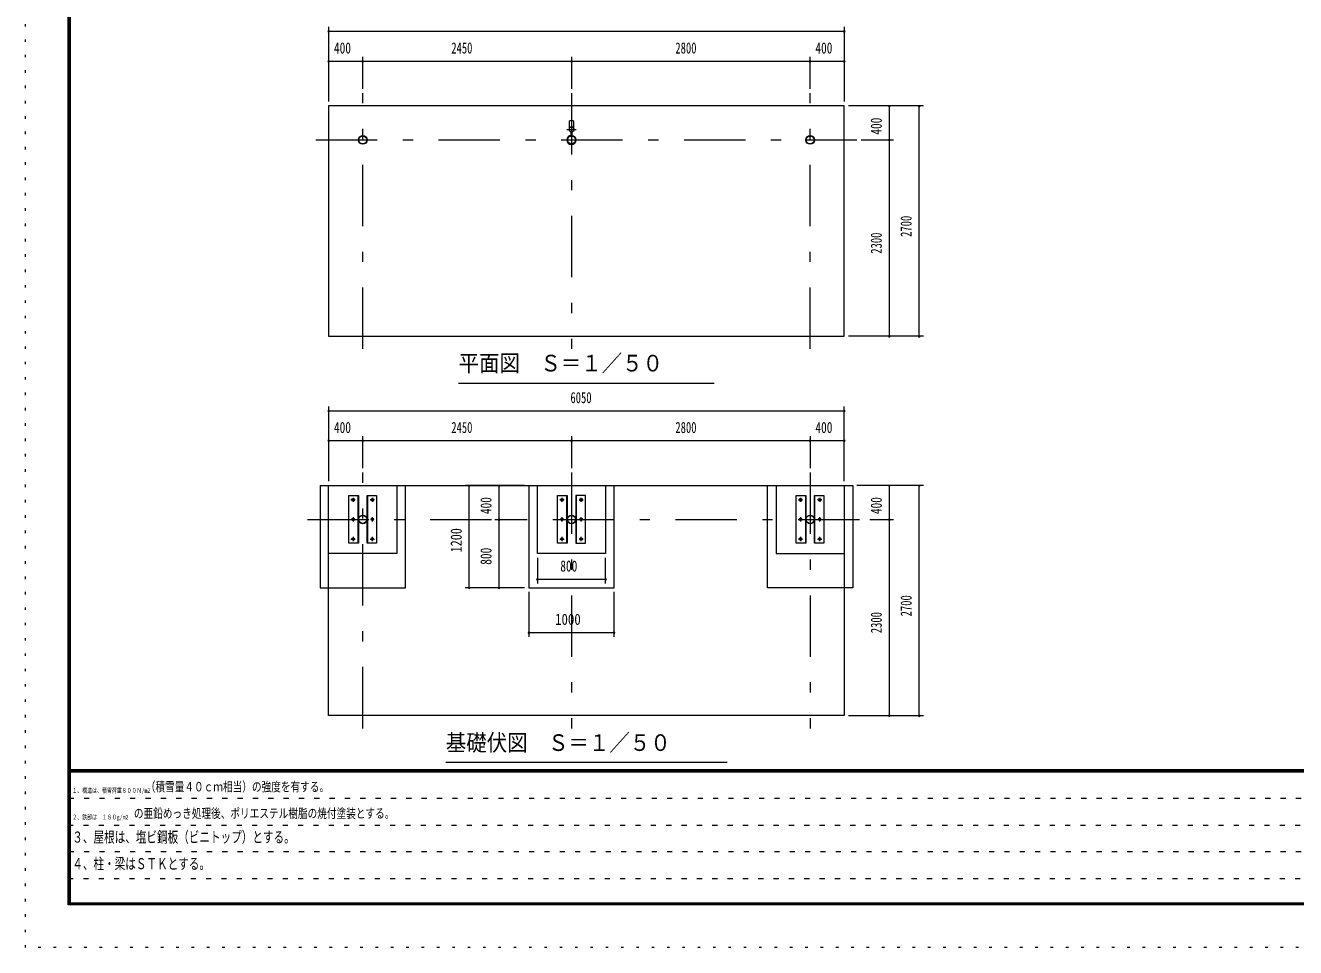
# Model space of a CAD drawing. Units: millimetres, scale not verified, with parts at other scales. Extents: x -25244 to 25244, y -10500 to 10500.
# Drawn here: x -4456 to 10450, y -10500 to 314 of the extents above; entities that cross this region are included whole.
import ezdxf
from ezdxf.enums import TextEntityAlignment as Align

# ---------------------------------------------------------------- set-up
doc = ezdxf.new("R2010")
doc.units = ezdxf.units.MM
doc.header["$LTSCALE"] = 60
for name, pattern in [('USER1', [3, 1, -2]), ('USER3', [24, 12, -5, 2, -5]), ('USER4', [3, 0.5, -2.5])]:
    doc.linetypes.add(name, pattern=pattern)
doc.layers.add('0-1_0-F1TEXT', color=7, linetype='Continuous')
for name, color, linetype, lineweight in [('0-2_1-05BOLD', 7, 'Continuous', 18), ('0-3_1-25CENTER', 3, 'USER3', 18), ('0-5_1-55DIM', 3, 'Continuous', 18), ('0-C_F-F1PAPER', 5, 'Continuous', 18), ('0-D_F-E_J_ADD', 5, 'USER4', 18)]:
    doc.layers.add(name, color=color, linetype=linetype, lineweight=lineweight)
doc.styles.add('ＭＳ ゴシック', font='')
doc.styles.get('ＭＳ ゴシック').set_extended_font_data('MS Gothic')

msp = doc.modelspace()

# ---------------------------------------------------------------- linework, layer by layer
at = {"layer": '0-2_1-05BOLD'}
for p, q in [((1925.11, -810.98), (1925.11, -895.56)), ((1980.11, -895.56), (1980.11, -810.98)), ((1948.01, -977.13), (1948.01, -933.81)), ((1949.61, -932.42), (1949.61, -978.62)), ((1955.61, -978.62), (1955.61, -932.42)), ((1957.21, -933.81), (1957.21, -977.13)), ((-552.69, -5759.33), (-552.69, -5199.33)), ((-442.09, -5199.33), (-442.09, -5759.33)), ((1552.61, -5879.33), (1552.61, -5079.33)), ((1897.31, -5759.33), (1897.31, -5199.33)), ((2007.91, -5199.33), (2007.91, -5759.33)), ((4697.31, -5199.33), (4697.31, -5759.33)), ((4807.91, -5759.33), (4807.91, -5199.33))]:
    msp.add_line(p, q, dxfattribs=at)
for points in [[(-897.39, -629.33), (-897.39, -3329.33), (5152.6, -3329.33), (5152.6, -629.33)], [(-660.19, -5759.33), (-660.19, -5199.33), (-548.19, -5199.33), (-548.19, -5759.33)], [(-446.59, -5199.33), (-334.59, -5199.33), (-334.59, -5759.33), (-446.59, -5759.33)], [(1789.81, -5759.33), (1789.81, -5199.33), (1901.81, -5199.33), (1901.81, -5759.33)], [(2003.41, -5199.33), (2003.41, -5759.33), (2115.41, -5759.33), (2115.41, -5199.33)], [(4701.81, -5199.33), (4701.81, -5759.33), (4589.81, -5759.33), (4589.81, -5199.33)], [(4915.41, -5759.33), (4803.41, -5759.33), (4803.41, -5199.33), (4915.41, -5199.33)]]:
    msp.add_lwpolyline(points, close=True, dxfattribs=at)
for points in [[(-997.39, -5079.33), (5252.61, -5079.33), (5252.61, -6279.33), (4252.61, -6279.33), (4252.61, -5079.33)], [(-997.39, -5079.33), (-997.39, -6279.33), (2.61, -6279.33), (2.61, -5079.33)], [(5152.6, -5079.33), (5152.6, -7779.32), (-897.39, -7779.32), (-897.39, -5079.33)], [(-97.39, -5079.33), (-97.39, -5879.33), (-897.39, -5879.33)], [(1452.61, -5079.33), (1452.61, -6279.33), (2452.61, -6279.33), (2452.61, -5079.33)], [(2352.61, -5079.33), (2352.61, -5879.33), (1552.61, -5879.33)], [(4352.6, -5079.33), (4352.6, -5879.33), (5152.6, -5879.33)]]:
    msp.add_lwpolyline(points, dxfattribs=at)
for centre, radius in [((1952.61, -905.08), 27.5), ((1952.61, -873.73), 2.25), ((-497.39, -1029.33), 50.8), ((-497.39, -1029.33), 46.6), ((1952.61, -1029.33), 50.8), ((1952.61, -1029.33), 46.6), ((4752.61, -1029.33), 50.8), ((4752.61, -1029.33), 46.6), ((1952.61, -1083.98), 2.25), ((-610.19, -5249.33), 14.5), ((-384.59, -5249.33), 14.5), ((1839.81, -5249.33), 14.5), ((2065.41, -5249.33), 14.5), ((4639.81, -5249.33), 14.5), ((4865.41, -5249.33), 14.5), ((-610.19, -5479.33), 14.5), ((-497.39, -5479.33), 50.8), ((-497.39, -5479.33), 46.6), ((-384.59, -5479.33), 14.5), ((1839.81, -5479.33), 14.5), ((1952.61, -5479.33), 50.8), ((1952.61, -5479.33), 46.6), ((2065.41, -5479.33), 14.5), ((4639.81, -5479.33), 14.5), ((4752.61, -5479.33), 50.8), ((4752.61, -5479.33), 46.6), ((4865.41, -5479.33), 14.5), ((-610.19, -5709.33), 14.5), ((-384.59, -5709.33), 14.5), ((1839.81, -5709.33), 14.5), ((2065.41, -5709.33), 14.5), ((4639.81, -5709.33), 14.5), ((4865.41, -5709.33), 14.5)]:
    msp.add_circle(centre, radius, dxfattribs=at)
for centre, radius, start, end in [((1952.61, -905.08), 29.1, 95.93016, 260.90512), ((1952.61, -846.48), 44.9, 52.23546, 127.76454), ((1952.61, -922.48), 44.9, 109.58864, 127.76454), ((1952.61, -873.73), 3.85, 321.34222, 270), ((1952.61, -905.08), 29.1, 279.09488, 90), ((1952.61, -922.48), 44.9, 52.23546, 70.41136), ((1952.61, -1029.33), 52.4, 95.03447, 266.65567), ((1952.61, -1029.33), 52.4, 270, 84.95879), ((1952.61, -1083.98), 3.85, 90, 37.90752)]:
    msp.add_arc(centre, radius, start, end, dxfattribs=at)
at = {"layer": '0-3_1-25CENTER'}
for p, q in [((-497.39, -3479.33), (-497.39, -479.33)), ((1952.61, -479.33), (1952.61, -3479.33)), ((4752.61, -3479.33), (4752.61, -479.33)), ((-1047.39, -1029.33), (5302.61, -1029.33)), ((1897.61, -905.08), (2007.61, -905.08)), ((1963.37, -955.56), (1941.85, -955.56)), ((-497.39, -7929.32), (-497.39, -4929.33)), ((1952.61, -4929.33), (1952.61, -7929.32)), ((4752.61, -4929.33), (4752.61, -7929.32)), ((-585.19, -5249.33), (-635.19, -5249.33)), ((-610.19, -5224.33), (-610.19, -5274.33)), ((-359.59, -5249.33), (-409.59, -5249.33)), ((-384.59, -5224.33), (-384.59, -5274.33)), ((1864.81, -5249.33), (1814.81, -5249.33)), ((1839.81, -5224.33), (1839.81, -5274.33)), ((2040.41, -5249.33), (2090.41, -5249.33)), ((2065.41, -5274.33), (2065.41, -5224.33)), ((4664.81, -5249.33), (4614.81, -5249.33)), ((4639.81, -5224.33), (4639.81, -5274.33)), ((4890.41, -5249.33), (4840.41, -5249.33)), ((4865.41, -5224.33), (4865.41, -5274.33)), ((-1147.39, -5479.33), (5402.6, -5479.33)), ((-610.19, -5454.33), (-610.19, -5504.33)), ((-384.59, -5504.33), (-384.59, -5454.33)), ((1839.81, -5454.33), (1839.81, -5504.33)), ((2065.41, -5504.33), (2065.41, -5454.33)), ((4639.81, -5454.33), (4639.81, -5504.33)), ((4865.41, -5504.33), (4865.41, -5454.33)), ((-635.19, -5709.33), (-585.19, -5709.33)), ((-610.19, -5684.33), (-610.19, -5734.33)), ((-409.59, -5709.33), (-359.59, -5709.33)), ((-384.59, -5734.33), (-384.59, -5684.33)), ((1814.81, -5709.33), (1864.81, -5709.33)), ((1839.81, -5684.33), (1839.81, -5734.33)), ((2090.41, -5709.33), (2040.41, -5709.33)), ((2065.41, -5734.33), (2065.41, -5684.33)), ((4614.81, -5709.33), (4664.81, -5709.33)), ((4639.81, -5684.33), (4639.81, -5734.33)), ((4840.41, -5709.33), (4890.41, -5709.33)), ((4865.41, -5734.33), (4865.41, -5684.33))]:
    msp.add_line(p, q, dxfattribs=at)
at = {"layer": '0-5_1-55DIM'}
for p, q in [((-887.39, 245.67), (-907.39, 245.67)), ((-897.39, 295.67), (-897.39, -579.33)), ((-897.39, 245.67), (5152.6, 245.67)), ((5162.6, 245.67), (5142.6, 245.67)), ((5152.6, 295.67), (5152.6, -579.33)), ((-887.39, -104.33), (-907.39, -104.33)), ((-897.39, -104.33), (-497.39, -104.33)), ((-487.39, -104.33), (-507.39, -104.33)), ((-497.39, -429.33), (-497.39, -54.33)), ((-497.39, -104.33), (1952.61, -104.33)), ((1962.61, -104.33), (1942.61, -104.33)), ((1952.61, -54.33), (1952.61, -429.33)), ((1952.61, -104.33), (4752.61, -104.33)), ((4762.61, -104.33), (4742.61, -104.33)), ((4752.61, -429.33), (4752.61, -54.33)), ((4752.61, -104.33), (5152.6, -104.33)), ((5162.6, -104.33), (5142.6, -104.33)), ((6082.61, -629.33), (5202.6, -629.33)), ((5692.61, -629.33), (5672.61, -629.33)), ((5682.61, -1029.33), (5682.61, -629.33)), ((6042.61, -629.33), (6022.61, -629.33)), ((6032.61, -3329.33), (6032.61, -629.33)), ((5352.61, -1029.33), (5732.61, -1029.33)), ((5692.61, -1029.33), (5672.61, -1029.33)), ((5682.61, -3329.33), (5682.61, -1029.33)), ((6082.61, -3329.33), (5202.6, -3329.33)), ((5692.61, -3329.33), (5672.61, -3329.33)), ((6042.61, -3329.33), (6022.61, -3329.33)), ((627.61, -3879.33), (3627.61, -3879.33)), ((-897.39, -4154.33), (-897.39, -5029.33)), ((5152.6, -5029.33), (5152.6, -4154.33)), ((-887.39, -4204.33), (-907.39, -4204.33)), ((-897.39, -4204.33), (5152.6, -4204.33)), ((5162.6, -4204.33), (5142.6, -4204.33)), ((-887.39, -4554.33), (-907.39, -4554.33)), ((-897.39, -4554.33), (-497.39, -4554.33)), ((-487.39, -4554.33), (-507.39, -4554.33)), ((-497.39, -4879.33), (-497.39, -4504.33)), ((-497.39, -4554.33), (1952.61, -4554.33)), ((1962.61, -4554.33), (1942.61, -4554.33)), ((1952.61, -4504.33), (1952.61, -4879.33)), ((1952.61, -4554.33), (4752.61, -4554.33)), ((4762.61, -4554.33), (4742.61, -4554.33)), ((4752.61, -4504.33), (4752.61, -4879.33)), ((4752.61, -4554.33), (5152.6, -4554.33)), ((5162.6, -4554.33), (5142.6, -4554.33)), ((1402.61, -5079.33), (702.61, -5079.33)), ((762.61, -5079.33), (742.61, -5079.33)), ((752.61, -6279.33), (752.61, -5079.33)), ((1112.61, -5079.33), (1092.61, -5079.33)), ((1102.61, -5479.33), (1102.61, -5079.33)), ((6082.61, -5079.33), (5302.61, -5079.33)), ((5692.61, -5079.33), (5672.61, -5079.33)), ((5682.61, -5479.33), (5682.61, -5079.33)), ((6042.61, -5079.33), (6022.61, -5079.33)), ((6032.61, -7779.32), (6032.61, -5079.33)), ((1052.61, -5479.33), (1402.61, -5479.33)), ((1112.61, -5479.33), (1092.61, -5479.33)), ((1102.61, -6279.33), (1102.61, -5479.33)), ((5452.61, -5479.33), (5732.61, -5479.33)), ((5692.61, -5479.33), (5672.61, -5479.33)), ((5682.61, -7779.32), (5682.61, -5479.33)), ((1552.61, -5929.33), (1552.61, -6229.33)), ((2352.61, -6229.33), (2352.61, -5929.33)), ((1562.61, -6179.33), (1542.61, -6179.33)), ((1552.61, -6179.33), (2352.61, -6179.33)), ((2362.61, -6179.33), (2342.61, -6179.33)), ((1402.61, -6279.33), (702.61, -6279.33)), ((762.61, -6279.33), (742.61, -6279.33)), ((1112.61, -6279.33), (1092.61, -6279.33)), ((1452.61, -6329.33), (1452.61, -6854.33)), ((2452.61, -6854.33), (2452.61, -6329.33)), ((1462.61, -6804.33), (1442.61, -6804.33)), ((1452.61, -6804.33), (2452.61, -6804.33)), ((2462.61, -6804.33), (2442.61, -6804.33)), ((5202.6, -7779.32), (6082.61, -7779.32)), ((5692.61, -7779.32), (5672.61, -7779.32)), ((6042.61, -7779.32), (6022.61, -7779.32)), ((3777.61, -8329.32), (477.61, -8329.32))]:
    msp.add_line(p, q, dxfattribs=at)
for centre in [(-897.39, 245.67), (5152.6, 245.67), (-897.39, -104.33), (-497.39, -104.33), (1952.61, -104.33), (4752.61, -104.33), (5152.6, -104.33), (5682.61, -629.33), (6032.61, -629.33), (5682.61, -1029.33), (5682.61, -3329.33), (6032.61, -3329.33), (-897.39, -4204.33), (5152.6, -4204.33), (-897.39, -4554.33), (-497.39, -4554.33), (1952.61, -4554.33), (4752.61, -4554.33), (5152.6, -4554.33), (752.61, -5079.33), (1102.61, -5079.33), (5682.61, -5079.33), (6032.61, -5079.33), (1102.61, -5479.33), (5682.61, -5479.33), (1552.61, -6179.33), (2352.61, -6179.33), (752.61, -6279.33), (1102.61, -6279.33), (1452.61, -6804.33), (2452.61, -6804.33), (5682.61, -7779.32), (6032.61, -7779.32)]:
    msp.add_arc(centre, 10, 180, 0, dxfattribs=at)
at = {"layer": '0-C_F-F1PAPER'}
for p, q in [((24718.96, -8415), (-3931.04, -8415)), ((-3931.04, -8417.5), (24718.96, -8417.5)), ((24718.96, -8420), (-3931.04, -8420)), ((-3931.04, -8422.5), (24718.96, -8422.5)), ((24718.96, -8425), (-3931.04, -8425)), ((-3931.04, -8427.5), (24718.96, -8427.5)), ((24718.96, -8430), (-3931.04, -8430)), ((-3931.04, -8432.5), (24718.96, -8432.5)), ((24718.96, -8435), (-3931.04, -8435)), ((-3931.04, -8437.5), (24718.96, -8437.5)), ((24718.96, -8440), (-3931.04, -8440))]:
    msp.add_line(p, q, dxfattribs=at)
at = {"layer": '0-C_F-F1PAPER', "color": 6, "linetype": 'USER1'}
for p, q in [((14293.96, -8752), (-3956.04, -8752)), ((-3956.04, -9064), (14293.96, -9064)), ((14293.96, -9376), (-3956.04, -9376)), ((-3956.04, -9688), (11785.96, -9688))]:
    msp.add_line(p, q, dxfattribs=at)
at = {"layer": '0-C_F-F1PAPER'}
for points in [[(24743.96, -10000), (-3956.04, -10000), (-3956.04, 10100), (24743.96, 10100)], [(24741.46, -9997.5), (-3953.54, -9997.5), (-3953.54, 10097.5), (24741.46, 10097.5)], [(24738.96, -9995), (24738.96, 10095), (-3951.04, 10095), (-3951.04, -9995)], [(24736.46, -9992.5), (-3948.54, -9992.5), (-3948.54, 10092.5), (24736.46, 10092.5)], [(24733.96, -9990), (24733.96, 10090), (-3946.04, 10090), (-3946.04, -9990)], [(24731.46, -9987.5), (-3943.54, -9987.5), (-3943.54, 10087.5), (24731.46, 10087.5)], [(24728.96, -9985), (24728.96, 10085), (-3941.04, 10085), (-3941.04, -9985)], [(24726.46, -9982.5), (-3938.54, -9982.5), (-3938.54, 10082.5), (24726.46, 10082.5)], [(24723.96, -9980), (-3936.04, -9980), (-3936.04, 10080), (24723.96, 10080)], [(24721.46, -9977.5), (-3933.54, -9977.5), (-3933.54, 10077.5), (24721.46, 10077.5)], [(24718.96, -9975), (24718.96, 10075), (-3931.04, 10075), (-3931.04, -9975)]]:
    msp.add_lwpolyline(points, close=True, dxfattribs=at)
at = {"layer": '0-D_F-E_J_ADD'}
msp.add_lwpolyline([(25243.96, -10500), (-4456.04, -10500), (-4456.04, 10500), (25243.96, 10500)], close=True, dxfattribs=at)

# ---------------------------------------------------------------- texts
at = {"layer": '0-1_0-F1TEXT', "style": 'ＭＳ ゴシック'}
for s, height, width, p in [('１、構造は、積雪荷重８００Ｎ/m2', 55.35, 0.75, (-3906.04, -8702)), ('（積雪量４０ｃｍ相当）の強度を有する。', 110.7, 0.75, (-3043.55, -8702)), ('２、鉄部は\u3000１８０g/m2', 55.35, 0.75, (-3906.04, -9014)), ('\u3000の亜鉛めっき処理後、ポリエステル樹脂の焼付塗装とする。', 110.7, 0.75, (-3296.44, -9014)), ('３、屋根は、塩ビ鋼板（ビニトップ）とする。', 130.2, 0.7, (-3906.04, -9308.24)), ('４、柱・梁はＳＴＫとする。', 130.2, 0.7, (-3906.04, -9620.23))]:
    msp.add_text(s, height=height, dxfattribs=dict(at, width=width)).set_placement(p, align=Align.BOTTOM_LEFT)
at = {"layer": '0-5_1-55DIM', "color": 7, "style": 'ＭＳ ゴシック'}
for s, height, width, p in [('400', 130.2, 0.75, (-835.02, -54.33)), ('2450', 130.2, 0.7, (541.6, -54.33)), ('2800', 130.2, 0.7, (3171.34, -54.33)), ('400', 130.2, 0.75, (4814.98, -54.33)), ('平面図\u3000Ｓ＝１／５０', 195.4, 0.9, (627.61, -3802.68)), ('6050', 130.2, 0.7, (1939.82, -4154.33)), ('400', 130.2, 0.75, (-835.02, -4504.33)), ('2450', 130.2, 0.7, (541.6, -4504.33)), ('2800', 130.2, 0.7, (3171.34, -4504.33)), ('400', 130.2, 0.75, (4814.98, -4504.33)), ('800', 130.2, 0.75, (1821.2, -6129.33)), ('1000', 130.2, 0.85, (1759.8, -6754.33)), ('基礎伏図\u3000Ｓ＝１／５０', 195.4, 0.9, (477.61, -8252.67))]:
    msp.add_text(s, height=height, dxfattribs=dict(at, width=width)).set_placement(p, align=Align.BOTTOM_LEFT)
for s, width, p in [('400', 0.75, (5632.61, -966.95)), ('2700', 0.7, (5982.61, -2165.93)), ('2300', 0.7, (5632.61, -2363.26)), ('400', 0.75, (1052.61, -5416.95)), ('400', 0.75, (5632.61, -5416.95)), ('1200', 0.8, (702.61, -5864.72)), ('800', 0.75, (1052.61, -6010.73)), ('2700', 0.7, (5982.61, -6615.93)), ('2300', 0.7, (5632.61, -6813.26))]:
    msp.add_text(s, height=130.2, rotation=90, dxfattribs=dict(at, width=width)).set_placement(p, align=Align.BOTTOM_LEFT)

doc.saveas('drawing.dxf')
